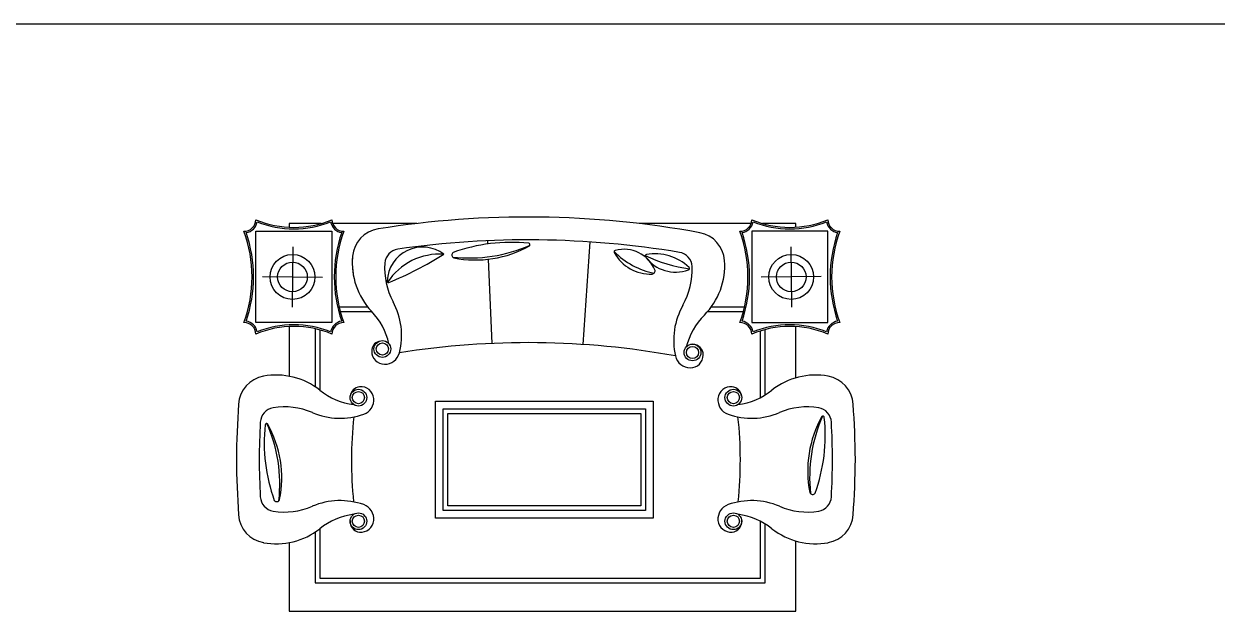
# Model space of a CAD drawing. Header units: millimetres. Extents: x -30782 to 40110, y 35885 to 73818.
# Drawn here: x 22438 to 29573, y 64124 to 67634 of the extents above; entities that cross this region are included whole.
import ezdxf

# ---------------------------------------------------------------- set-up
doc = ezdxf.new("R2010")
doc.units = ezdxf.units.MM
doc.layers.add('www.cad-blocks.net', color=7, linetype='Continuous')

# ---------------------------------------------------------------- blocks, each defined once
blk = doc.blocks.new('A$C35012DF0')
for p, q in [((506.5, 2316.1), (315.8, 2316.1)), ((315.8, 2316.1), (315.8, 2294)), ((1078.8, 2316.1), (575.9, 2316.1)), ((3077.9, 2316.1), (2409.6, 2316.1)), ((3346.3, 2316.1), (3147.3, 2316.1)), ((3346.3, 2294.4), (3346.3, 2316.1)), ((116.6, 1724.5), (116.6, 2270.5)), ((116.6, 2270.5), (571.6, 2270.5)), ((571.6, 2270.5), (571.6, 1724.5)), ((1501.4, 2213.5), (1502.2, 2193.9)), ((3082.2, 2270.5), (3082.2, 1724.5)), ((3537.3, 2270.5), (3082.2, 2270.5)), ((3537.3, 1724.5), (3537.3, 2270.5)), ((337.8, 2176.7), (333.6, 1817.2)), ((2074.4, 1593.4), (2115.6, 2206.3)), ((3316, 2176.7), (3320.2, 1817.2)), ((1506.2, 2102.9), (1528.3, 1599.7)), ((156, 1999), (515.4, 1994.9)), ((3497.9, 1999), (3138.4, 1994.9)), ((786.8, 1817), (615.1, 1817)), ((811.6, 1788.9), (622.1, 1788.9)), ((3031.7, 1788.9), (2817, 1788.9)), ((3038.8, 1817), (2839.4, 1817)), ((571.6, 1724.5), (116.6, 1724.5)), ((3082.2, 1724.5), (3537.3, 1724.5)), ((315.8, 1701), (315.8, 1403.4)), ((470.7, 1687.9), (470.7, 1340.7)), ((498.8, 1681), (498.8, 1320.4)), ((3135.3, 1276.7), (3135.3, 1675.3)), ((3163.3, 1292.6), (3163.3, 1683.2)), ((3346.3, 1393.9), (3346.3, 1700.6)), ((1190.5, 555), (1190.5, 1255.5)), ((1190.5, 1255.5), (2493, 1255.5)), ((2493, 1255.5), (2493, 555)), ((1237, 601.5), (1237, 1209)), ((1237, 1209), (2446.5, 1209)), ((1237, 601.5), (1237, 1209)), ((1237, 1209), (2446.5, 1209)), ((1265.1, 1180.9), (2418.4, 1180.9)), ((1265.1, 629.6), (1265.1, 1180.9)), ((2418.4, 1180.9), (2418.4, 629.6)), ((2446.5, 1209), (2446.5, 601.5)), ((2446.5, 1209), (2446.5, 601.5)), ((2446.5, 601.5), (1237, 601.5)), ((2446.5, 601.5), (1237, 601.5)), ((2418.4, 629.6), (1265.1, 629.6)), ((2161.4, 555), (1190.5, 555)), ((2175.4, 555), (2161.4, 555)), ((2493, 555), (2175.4, 555)), ((3135.3, 196.6), (3135.3, 536)), ((3163.3, 168.5), (3163.3, 520.2)), ((470.7, 472.1), (470.7, 168.5)), ((498.8, 492.4), (498.8, 196.6)), ((315.8, 409.4), (315.8, 0)), ((3346.3, 0), (3346.3, 418.9)), ((470.7, 168.5), (3163.3, 168.5)), ((498.8, 196.6), (3135.3, 196.6)), ((315.8, 0), (3346.3, 0))]:
    blk.add_line(p, q)
for centre, radius in [((335.7, 1996.9), 134.2), ((335.7, 1996.9), 88.7), ((3318.1, 1996.9), 134.2), ((3318.1, 1996.9), 88.7), ((873.2, 1566.6), 50.1), ((873.2, 1566.6), 36.4), ((2727.7, 1546), 50.1), ((2727.7, 1546), 36.4), ((729.8, 1275.9), 50.1), ((729.8, 1275.9), 36.4), ((2972.2, 1275.9), 50.1), ((2972.2, 1275.9), 36.4), ((729.8, 536.9), 50.1), ((729.8, 536.9), 36.4), ((2972.2, 536.9), 50.1), ((2972.2, 536.9), 36.4)]:
    blk.add_circle(centre, radius)
for centre, radius, start, end in [((1744.2, -3310.1), 5665.4, 79.55548, 99.11057), ((46.9, 2340.2), 69.7, 268.99875, 358.99875), ((46.9, 2340.2), 78.8, 278.30761, 349.60236), ((344.1, 2882.1), 588.8, 247.26771, 292.73229), ((344.1, 2882.1), 597.9, 248.44039, 291.55961), ((641.3, 2340.2), 78.8, 190.39764, 261.69239), ((641.3, 2340.2), 69.7, 181.00125, 271.00125), ((876, 2104.1), 182, 99.11057, 174.78718), ((3012.5, 2340.2), 69.7, 268.99875, 358.99875), ((3012.5, 2340.2), 78.8, 278.30761, 349.60236), ((3309.7, 2882.1), 588.8, 247.26771, 292.73229), ((3309.7, 2882.1), 597.9, 248.44039, 291.55961), ((3607, 2340.2), 78.8, 190.39764, 261.69239), ((3607, 2340.2), 69.7, 181.00125, 271.00125), ((-704, 1997.5), 797.8, 339.9873, 20.0127), ((-704, 1997.5), 806.9, 340.84643, 19.15357), ((1392.2, 1997.5), 806.9, 160.84643, 199.15357), ((1392.2, 1997.5), 797.8, 159.9873, 200.0127), ((1744.2, -3310.1), 5528.9, 80.57394, 98.09211), ((2738.3, 2082.4), 182, 3.87887, 79.55548), ((2261.6, 1997.5), 797.8, 339.9873, 20.0127), ((2261.6, 1997.5), 806.9, 340.84643, 19.15357), ((4357.8, 1997.5), 806.9, 160.84643, 199.15357), ((4357.8, 1997.5), 797.8, 159.9873, 200.0127), ((978.8, 2073.6), 91, 98.09211, 175.80941), ((1113.6, 1963.5), 212, 53.19057, 177.57589), ((1306.6, 2128.5), 18.2, 127.44492, 250.35553), ((1392.4, 3005.9), 895.6, 263.67033, 293.9778), ((1642.3, 1181.4), 1022.2, 84.04491, 109.82687), ((1430, 2756.7), 658.2, 258.65458, 299.48433), ((1746.6, 2189.1), 9.1, 323.98801, 79.12194), ((2268.3, 2146.9), 9.1, 105.14642, 208.3042), ((2595.4, 2484), 474.9, 224.96721, 258.21983), ((2475.5, 2258.5), 244.4, 208.3042, 272.69116), ((2318.2, 1962.5), 200.1, 22.62383, 105.14642), ((2634.8, 2054.4), 91, 2.85664, 80.57394), ((1115.1, 2082.3), 422.2, 174.78718, 188.56643), ((1115.1, 2082.3), 422.2, 174.78718, 223.35563), ((1309, 2049.5), 422.2, 175.80941, 208.35563), ((1218.2, 1757), 377, 86.57997, 146.33709), ((55.7, 4026.5), 2233.4, 292.51505, 302.04217), ((2453.5, 2122.2), 9.1, 99.59641, 216.61709), ((2838.4, 2953.2), 916.8, 244.57741, 261.95828), ((2627.5, 2251.5), 225.9, 216.61709, 289.91861), ((2502.1, 1834.5), 300.9, 46.93928, 99.59641), ((2498.7, 2066.2), 422.2, 315.31042, 3.87887), ((2486.1, 2032.5), 18.2, 272.69116, 22.62383), ((2304.1, 2037.9), 422.2, 330.31042, 2.85664), ((2701.4, 2047.7), 9.1, 289.91861, 46.93928), ((910.9, 1972.4), 9.1, 179.25489, 270.56919), ((501.2, 1502.7), 422.2, 12.98004, 43.35563), ((566, 1648.5), 422.2, 345.66213, 28.35563), ((3037.6, 1619.7), 422.2, 150.31042, 193.00391), ((46.9, 1654.7), 69.7, 1.00125, 91.00125), ((46.9, 1654.7), 78.8, 10.39764, 81.69239), ((641.3, 1654.7), 78.8, 98.30761, 169.60236), ((641.3, 1654.7), 69.7, 88.99875, 178.99875), ((641.3, 1654.7), 69.7, 88.99875, 178.99875), ((3099, 1472.4), 422.2, 135.31042, 165.686), ((3012.5, 1654.7), 69.7, 1.00125, 91.00125), ((3012.5, 1654.7), 69.7, 1.00125, 91.00125), ((3012.5, 1654.7), 78.8, 10.39764, 81.69239), ((3607, 1654.7), 78.8, 98.30761, 169.60236), ((3607, 1654.7), 69.7, 88.99875, 178.99875), ((344.1, 1112.9), 588.8, 67.26771, 112.73229), ((344.1, 1112.9), 597.9, 68.44039, 111.55961), ((3309.7, 1112.9), 588.8, 67.26771, 112.73229), ((3309.7, 1112.9), 597.9, 68.44039, 111.55961), ((868.9, 1554.7), 59.6, 107.00909, 180.97076), ((1744.2, -3310.1), 4914.6, 79.66136, 99.00468), ((2728.4, 1531.4), 63.7, 359.33302, 89.33302), ((886.7, 1552.8), 77.4, 179.33302, 269.33302), ((886.9, 1566.4), 91, 269.33302, 345.66213), ((2714.9, 1545.2), 91, 193.00391, 269.33302), ((2714.8, 1531.5), 77.4, 269.33302, 359.33302), ((194.7, 1224.7), 182, 100.38074, 176.05734), ((238, 988.5), 422.2, 51.81229, 100.38074), ((3464, 988.5), 422.2, 79.61926, 128.18771), ((3507.3, 1224.7), 182, 3.94266, 79.61926), ((760, 1652.1), 422.2, 231.81229, 262.18787), ((742.9, 1278.2), 62.7, 95.46383, 174.56438), ((744.7, 1263.7), 77.4, 5.83489, 95.83489), ((2957.2, 1263.7), 77.4, 84.16511, 174.16511), ((2959.1, 1278.2), 62.7, 5.43562, 84.53617), ((2942, 1652.1), 422.2, 277.81213, 308.18771), ((5665.1, 847.6), 5665.4, 176.05734, 179.40599), ((234.3, 1125.1), 91, 99.3585, 177.07581), ((288.2, 798.3), 422.2, 66.81229, 99.3585), ((731.2, 1262.3), 91, 289.50578, 5.83489), ((2970.8, 1262.3), 91, 174.16511, 250.49422), ((3413.8, 798.3), 422.2, 80.6415, 113.18771), ((3467.7, 1125.1), 91, 2.92419, 80.6415), ((-1963.2, 847.6), 5665.4, 0.59401, 3.94266), ((620.6, 1574.4), 422.2, 246.81229, 289.50578), ((3078.5, 901), 2390.5, 173.77348, 185.95933), ((3081.4, 1574.4), 422.2, 250.49422, 293.18771), ((623.5, 901), 2390.5, 354.04067, 6.22652), ((4074.8, 839.1), 658.2, 150.51567, 191.34542), ((4324, 801.5), 895.6, 156.0222, 186.32967), ((2499.5, 1051.4), 1022.2, 340.17313, 5.95509), ((3507.2, 1155.7), 9.1, 10.87806, 126.01199), ((5665.1, 847.6), 5528.9, 177.07581, 179.39132), ((1188.7, 1007.9), 1022.2, 174.04491, 199.82687), ((181, 1112.2), 9.1, 53.98801, 169.12194), ((-635.8, 758), 895.6, 353.67033, 23.9778), ((-386.6, 795.6), 658.2, 348.65458, 29.48433), ((-1963.2, 847.6), 5528.9, 0.60868, 2.92419), ((5665.1, 965.1), 5665.4, 180.59401, 183.94266), ((5665.1, 965.1), 5528.9, 180.60868, 182.92419), ((-1963.2, 965.1), 5528.9, 357.07581, 359.39132), ((-1963.2, 965.1), 5665.4, 356.05734, 359.40599), ((234.3, 687.7), 91, 182.92419, 260.6415), ((241.6, 672.2), 18.2, 217.44492, 340.35553), ((620.6, 238.3), 422.2, 70.49422, 113.18771), ((3081.4, 238.3), 422.2, 66.81229, 109.50578), ((3446.6, 715.7), 18.2, 199.64447, 322.55508), ((3467.7, 687.7), 91, 279.3585, 357.07581), ((194.7, 588.1), 182, 183.94266, 259.61926), ((288.2, 1014.4), 422.2, 260.6415, 293.18771), ((760, 160.7), 422.2, 97.81213, 128.18771), ((731.2, 550.5), 91, 354.16511, 70.49422), ((2970.8, 550.5), 91, 109.50578, 185.83489), ((2942, 160.7), 422.2, 51.81229, 82.18787), ((3413.8, 1014.4), 422.2, 246.81229, 279.3585), ((3507.3, 588.1), 182, 280.38074, 356.05734), ((743.4, 535.5), 63.7, 174.16511, 264.16511), ((744.7, 549.1), 77.4, 264.16511, 354.16511), ((2957.2, 549.1), 77.4, 185.83489, 275.83489), ((2958.6, 535.5), 63.7, 275.83489, 5.83489), ((238, 824.3), 422.2, 259.61926, 308.18771), ((3464, 824.3), 422.2, 231.81229, 280.38074)]:
    blk.add_arc(centre, radius, start, end)
blk = doc.blocks.new('format')
at = {"color": 155, "true_color": 0x546d8e}
blk.add_line((-27052.7, 67633.8), (40110.2, 67633.8), dxfattribs=at)

msp = doc.modelspace()

# ---------------------------------------------------------------- block references
msp.add_blockref('A$C35012DF0', (23708.2, 64124.3))
at = {"layer": 'www.cad-blocks.net'}
msp.add_blockref('format', (0, 0), dxfattribs=at)

doc.saveas('drawing.dxf')
